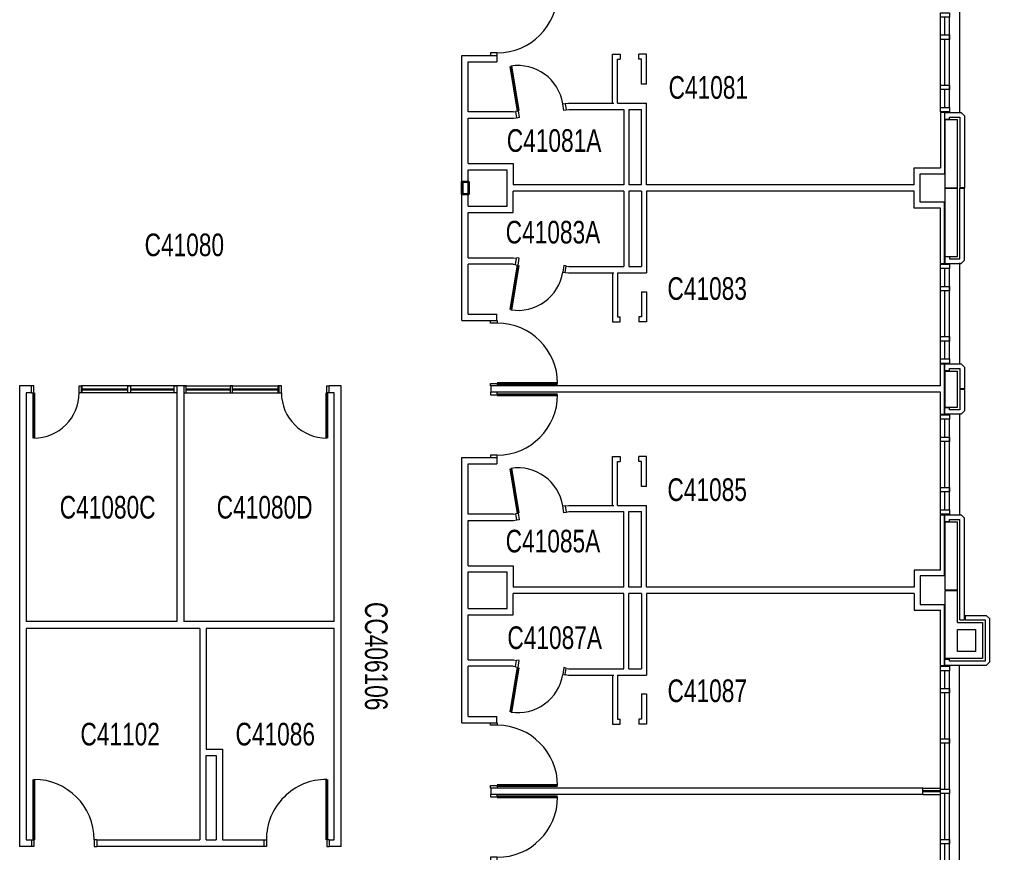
# Model space of a CAD drawing. Header units: inches. Extents: x 1097 to 10841, y 897 to 6841.
# Drawn here: x 10069 to 10841, y 2220 to 2883 of the extents above; entities that cross this region are included whole.
import ezdxf
from ezdxf.enums import TextEntityAlignment as Align

# ---------------------------------------------------------------- set-up
doc = ezdxf.new("R2010")
doc.units = ezdxf.units.IN
doc.header["$MEASUREMENT"] = 0
doc.layers.get('0').update_dxf_attribs({"lineweight": 18})
for name, color, linetype, lineweight, true_color in [('Level 15', 7, 'Continuous', 18, 0xfefefe), ('Level 16', 7, 'Continuous', 18, 0xfefefe), ('Level 23', 7, 'Continuous', 18, 0xfefefe), ('Level 25', 7, 'Continuous', 18, 0xfefefe), ('Level 26', 7, 'Continuous', 18, 0xfefefe), ('Level 48', 7, 'Continuous', 18, 0xfefefe), ('Level 54', 7, 'Continuous', 18, 0xfefefe), ('Level 9', 7, 'Continuous', 18, 0xfefefe)]:
    doc.layers.add(name, color=color, linetype=linetype, lineweight=lineweight, true_color=true_color)
doc.styles.add('Styledgn001', font='dgn001.shx')

# ---------------------------------------------------------------- blocks, each defined once
blk = doc.blocks.new('ASSWG')
at = {"layer": 'Level 25', "color": 2, "linetype": 'Continuous', "lineweight": 40, "true_color": 0xffff00}
blk.add_line((-41.21, -29.9), (-35.55, 5.66), dxfattribs=at)
at = {"layer": 'Level 25', "color": 2, "linetype": 'Continuous', "lineweight": 13, "true_color": 0xffff00}
for points in [[(-37.53, 5.97), (-35.55, 5.66), (-34.69, 11.09), (-36.66, 11.4)], [(2.84, 5.12), (0.86, 5.43), (0, 0), (1.98, -0.31)]]:
    blk.add_lwpolyline(points, dxfattribs=at)
at = {"layer": 'Level 25', "color": 2, "linetype": 'Continuous', "lineweight": 0, "true_color": 0xffff00}
blk.add_ellipse((-35.55, 5.66), major_axis=(35.55, -5.66), ratio=1, start_param=4.712389, end_param=6.283186, dxfattribs=at)
blk = doc.blocks.new('ASSWG1')
at = {"layer": 'Level 25', "color": 2, "linetype": 'Continuous', "lineweight": 40, "true_color": 0xffff00}
blk.add_line((48, -48.00025), (0, -48.00025), dxfattribs=at)
at = {"layer": 'Level 25', "color": 2, "linetype": 'Continuous', "lineweight": 13, "true_color": 0xffff00}
for points in [[(0, 2), (0, 0), (-5.5, 0), (-5.5, 2)], [(-5.5, -50), (-5.5, -48), (0, -48), (0, -50)]]:
    blk.add_lwpolyline(points, dxfattribs=at)
at = {"layer": 'Level 25', "color": 2, "linetype": 'Continuous', "lineweight": 0, "true_color": 0xffff00}
blk.add_ellipse((0, -48.00025), major_axis=(-0.00002, 48), ratio=1, start_param=4.71238932, end_param=6.283185598, dxfattribs=at)
blk = doc.blocks.new('ASSWG2')
at = {"layer": 'Level 25', "color": 2, "linetype": 'Continuous', "lineweight": 40, "true_color": 0xffff00}
blk.add_line((48, 48.00025), (0, 48.00025), dxfattribs=at)
at = {"layer": 'Level 25', "color": 2, "linetype": 'Continuous', "lineweight": 13, "true_color": 0xffff00}
for points in [[(-5.5, 50), (-5.5, 48), (0, 48), (0, 50)], [(0, -2), (0, 0), (-5.5, 0), (-5.5, -2)]]:
    blk.add_lwpolyline(points, dxfattribs=at)
at = {"layer": 'Level 25', "color": 2, "linetype": 'Continuous', "lineweight": 0, "true_color": 0xffff00}
blk.add_ellipse((0, 48.00025), major_axis=(-0.00002, -48), ratio=1, start_param=6.283185016, end_param=7.853981295, dxfattribs=at)
blk = doc.blocks.new('ASSWG3')
at = {"layer": 'Level 25', "color": 2, "linetype": 'Continuous', "lineweight": 40, "true_color": 0xffff00}
blk.add_line((-41.21, -29.9), (-35.55, 5.66), dxfattribs=at)
at = {"layer": 'Level 25', "color": 2, "linetype": 'Continuous', "lineweight": 13, "true_color": 0xffff00}
for points in [[(-37.53, 5.97), (-35.55, 5.66), (-34.69, 11.09), (-36.66, 11.4)], [(2.84, 5.12), (0.86, 5.43), (0, 0), (1.98, -0.31)]]:
    blk.add_lwpolyline(points, dxfattribs=at)
at = {"layer": 'Level 25', "color": 2, "linetype": 'Continuous', "lineweight": 0, "true_color": 0xffff00}
blk.add_ellipse((-35.55, 5.66), major_axis=(35.55, -5.66), ratio=1, start_param=4.712389, end_param=6.283186, dxfattribs=at)
blk = doc.blocks.new('ASSWG4')
at = {"layer": 'Level 25', "color": 2, "linetype": 'Continuous', "lineweight": 40, "true_color": 0xffff00}
blk.add_line((48, -48.00025), (0, -48.00025), dxfattribs=at)
at = {"layer": 'Level 25', "color": 2, "linetype": 'Continuous', "lineweight": 13, "true_color": 0xffff00}
for points in [[(0, 2), (0, 0), (-5.5, 0), (-5.5, 2)], [(-5.5, -50), (-5.5, -48), (0, -48), (0, -50)]]:
    blk.add_lwpolyline(points, dxfattribs=at)
at = {"layer": 'Level 25', "color": 2, "linetype": 'Continuous', "lineweight": 0, "true_color": 0xffff00}
blk.add_ellipse((0, -48.00025), major_axis=(-0.00002, 48), ratio=1, start_param=4.71238932, end_param=6.283185598, dxfattribs=at)
blk = doc.blocks.new('ASSWG5')
at = {"layer": 'Level 25', "color": 2, "linetype": 'Continuous', "lineweight": 40, "true_color": 0xffff00}
blk.add_line((-41.21, 29.9), (-35.55, -5.66), dxfattribs=at)
at = {"layer": 'Level 25', "color": 2, "linetype": 'Continuous', "lineweight": 13, "true_color": 0xffff00}
for points in [[(2.84, -5.12), (0.86, -5.43), (0, 0), (1.98, 0.31)], [(-37.53, -5.97), (-35.55, -5.66), (-34.69, -11.09), (-36.66, -11.4)]]:
    blk.add_lwpolyline(points, dxfattribs=at)
at = {"layer": 'Level 25', "color": 2, "linetype": 'Continuous', "lineweight": 0, "true_color": 0xffff00}
blk.add_ellipse((-35.55, -5.66), major_axis=(35.55, 5.66), ratio=1, start_param=6.283185, end_param=7.853981, dxfattribs=at)
blk = doc.blocks.new('ASSWG6')
at = {"layer": 'Level 25', "color": 2, "linetype": 'Continuous', "lineweight": 40, "true_color": 0xffff00}
blk.add_line((48, 48.00025), (0, 48.00025), dxfattribs=at)
at = {"layer": 'Level 25', "color": 2, "linetype": 'Continuous', "lineweight": 13, "true_color": 0xffff00}
for points in [[(-5.5, 50), (-5.5, 48), (0, 48), (0, 50)], [(0, -2), (0, 0), (-5.5, 0), (-5.5, -2)]]:
    blk.add_lwpolyline(points, dxfattribs=at)
at = {"layer": 'Level 25', "color": 2, "linetype": 'Continuous', "lineweight": 0, "true_color": 0xffff00}
blk.add_ellipse((0, 48.00025), major_axis=(-0.00002, -48), ratio=1, start_param=6.283185016, end_param=7.853981295, dxfattribs=at)
blk = doc.blocks.new('ASSWG9')
at = {"layer": 'Level 25', "color": 2, "linetype": 'Continuous', "lineweight": 40, "true_color": 0xffff00}
blk.add_line((-41.21, 29.9), (-35.55, -5.66), dxfattribs=at)
at = {"layer": 'Level 25', "color": 2, "linetype": 'Continuous', "lineweight": 13, "true_color": 0xffff00}
for points in [[(2.84, -5.12), (0.86, -5.43), (0, 0), (1.98, 0.31)], [(-37.53, -5.97), (-35.55, -5.66), (-34.69, -11.09), (-36.66, -11.4)]]:
    blk.add_lwpolyline(points, dxfattribs=at)
at = {"layer": 'Level 25', "color": 2, "linetype": 'Continuous', "lineweight": 0, "true_color": 0xffff00}
blk.add_ellipse((-35.55, -5.66), major_axis=(35.55, 5.66), ratio=1, start_param=6.283185, end_param=7.853981, dxfattribs=at)
blk = doc.blocks.new('ASSWG10')
at = {"layer": 'Level 25', "color": 2, "linetype": 'Continuous', "lineweight": 40, "true_color": 0xffff00}
blk.add_line((48, 48.00025), (0, 48.00025), dxfattribs=at)
at = {"layer": 'Level 25', "color": 2, "linetype": 'Continuous', "lineweight": 13, "true_color": 0xffff00}
for points in [[(-5.5, 50), (-5.5, 48), (0, 48), (0, 50)], [(0, -2), (0, 0), (-5.5, 0), (-5.5, -2)]]:
    blk.add_lwpolyline(points, dxfattribs=at)
at = {"layer": 'Level 25', "color": 2, "linetype": 'Continuous', "lineweight": 0, "true_color": 0xffff00}
blk.add_ellipse((0, 48.00025), major_axis=(-0.00002, -48), ratio=1, start_param=6.283185016, end_param=7.853981295, dxfattribs=at)
blk = doc.blocks.new('ASHNG21')
at = {"layer": 'Level 25', "color": 2, "linetype": 'Continuous', "lineweight": 40, "true_color": 0xffff00}
blk.add_line((0, -36), (0, 0), dxfattribs=at)
at = {"layer": 'Level 25', "color": 2, "linetype": 'Continuous', "lineweight": 0, "true_color": 0xffff00}
blk.add_ellipse((0, 0), major_axis=(36.000001, 0), ratio=1, start_param=4.7123893198, end_param=6.283185598, dxfattribs=at)
at = {"layer": 'Level 26', "color": 2, "linetype": 'Continuous', "lineweight": 13, "true_color": 0xffff00}
for points in [[(-1.999875, -0.000125), (0.000125, -0.00025), (0.00025, 5.499875), (-1.999875, 5.5)], [(38, -0.00025), (36, -0.00025), (36, 5.499875), (38.000125, 5.499875)]]:
    blk.add_lwpolyline(points, dxfattribs=at)
blk = doc.blocks.new('ASHNG22')
at = {"layer": 'Level 25', "color": 2, "linetype": 'Continuous', "lineweight": 40, "true_color": 0xffff00}
blk.add_line((0, -36), (0, 0), dxfattribs=at)
at = {"layer": 'Level 25', "color": 2, "linetype": 'Continuous', "lineweight": 0, "true_color": 0xffff00}
blk.add_ellipse((0, 0), major_axis=(-36.000001, 0), ratio=1, start_param=6.2831850163, end_param=7.8539812946, dxfattribs=at)
at = {"layer": 'Level 26', "color": 2, "linetype": 'Continuous', "lineweight": 13, "true_color": 0xffff00}
for points in [[(-38.000125, -0.000125), (-36, -0.000125), (-36, 5.5), (-38.000125, 5.5)], [(1.999875, -0.000125), (-0.00025, -0.000125), (-0.00025, 5.5), (1.999875, 5.5)]]:
    blk.add_lwpolyline(points, dxfattribs=at)
blk = doc.blocks.new('ASHNG70')
at = {"layer": 'Level 25', "color": 2, "linetype": 'Continuous', "lineweight": 40, "true_color": 0xffff00}
blk.add_line((0, 48), (0, 0), dxfattribs=at)
at = {"layer": 'Level 25', "color": 2, "linetype": 'Continuous', "lineweight": 0, "true_color": 0xffff00}
blk.add_ellipse((0, 0), major_axis=(-48, 0), ratio=1, start_param=4.712389, end_param=6.283186, dxfattribs=at)
at = {"layer": 'Level 26', "color": 2, "linetype": 'Continuous', "lineweight": 13, "true_color": 0xffff00}
for points in [[(-50, 0), (-48, 0), (-48, -5.5), (-50, -5.5)], [(2, 0), (0, 0), (0, -5.5), (2, -5.5)]]:
    blk.add_lwpolyline(points, dxfattribs=at)
blk = doc.blocks.new('ASHNG71')
at = {"layer": 'Level 25', "color": 2, "linetype": 'Continuous', "lineweight": 40, "true_color": 0xffff00}
blk.add_line((0, 48), (0, 0), dxfattribs=at)
at = {"layer": 'Level 25', "color": 2, "linetype": 'Continuous', "lineweight": 0, "true_color": 0xffff00}
blk.add_ellipse((0, 0), major_axis=(48, 0), ratio=1, start_param=6.283185, end_param=7.853981, dxfattribs=at)
at = {"layer": 'Level 26', "color": 2, "linetype": 'Continuous', "lineweight": 13, "true_color": 0xffff00}
for points in [[(-2, 0), (0, 0), (0, -5.5), (-2, -5.5)], [(50, 0), (48, 0), (48, -5.5), (50, -5.5)]]:
    blk.add_lwpolyline(points, dxfattribs=at)
blk = doc.blocks.new('WINWIN6')
at = {"layer": 'Level 15', "color": 30, "linetype": 'Continuous', "lineweight": 0, "true_color": 0xf26432}
blk.add_line((15, 79.874875), (15, -0.489), dxfattribs=at)
at = {"layer": 'Level 16', "color": 163, "linetype": 'Continuous', "lineweight": 0, "true_color": 0x5587b9}
for p, q in [((0, 3.5), (0, 75.499875)), ((7, 3.5), (7, 75.499875))]:
    blk.add_line(p, q, dxfattribs=at)
at = {"layer": 'Level 16', "color": 163, "linetype": 'Continuous', "lineweight": 13, "true_color": 0x5587b9}
for p, q in [((3.5, 61.249875), (3.5, 75.499875)), ((3.5, 21.25), (3.5, 57.749875)), ((3.5, 3.5), (3.5, 17.75))]:
    blk.add_line(p, q, dxfattribs=at)
for points in [[(0, 78.999875), (7, 78.999875), (7, 75.499875), (0, 75.499875), (0, 78.999875)], [(0, 61.249875), (7, 61.249875), (7, 57.749875), (0, 57.749875), (0, 61.249875)], [(0, 21.25), (7, 21.25), (7, 17.75), (0, 17.75), (0, 21.25)], [(0, 3.5), (7, 3.5), (7, 0), (0, 0), (0, 3.5)]]:
    blk.add_lwpolyline(points, close=True, dxfattribs=at)
blk = doc.blocks.new('WINWIN7')
at = {"layer": 'Level 15', "color": 30, "linetype": 'Continuous', "lineweight": 0, "true_color": 0xf26432}
blk.add_line((15, 79.874875), (15, -0.489), dxfattribs=at)
at = {"layer": 'Level 16', "color": 163, "linetype": 'Continuous', "lineweight": 0, "true_color": 0x5587b9}
for p, q in [((0, 3.5), (0, 75.499875)), ((7, 3.5), (7, 75.499875))]:
    blk.add_line(p, q, dxfattribs=at)
at = {"layer": 'Level 16', "color": 163, "linetype": 'Continuous', "lineweight": 13, "true_color": 0x5587b9}
for p, q in [((3.5, 61.249875), (3.5, 75.499875)), ((3.5, 21.25), (3.5, 57.749875)), ((3.5, 3.5), (3.5, 17.75))]:
    blk.add_line(p, q, dxfattribs=at)
for points in [[(0, 78.999875), (7, 78.999875), (7, 75.499875), (0, 75.499875), (0, 78.999875)], [(0, 61.249875), (7, 61.249875), (7, 57.749875), (0, 57.749875), (0, 61.249875)], [(0, 21.25), (7, 21.25), (7, 17.75), (0, 17.75), (0, 21.25)], [(0, 3.5), (7, 3.5), (7, 0), (0, 0), (0, 3.5)]]:
    blk.add_lwpolyline(points, close=True, dxfattribs=at)
blk = doc.blocks.new('WINWIN9')
at = {"layer": 'Level 15', "color": 30, "linetype": 'Continuous', "lineweight": 0, "true_color": 0xf26432}
blk.add_line((15, 79.874875), (15, -0.489), dxfattribs=at)
at = {"layer": 'Level 16', "color": 163, "linetype": 'Continuous', "lineweight": 0, "true_color": 0x5587b9}
for p, q in [((0, 3.5), (0, 75.499875)), ((7, 3.5), (7, 75.499875))]:
    blk.add_line(p, q, dxfattribs=at)
at = {"layer": 'Level 16', "color": 163, "linetype": 'Continuous', "lineweight": 13, "true_color": 0x5587b9}
for p, q in [((3.5, 61.249875), (3.5, 75.499875)), ((3.5, 21.25), (3.5, 57.749875)), ((3.5, 3.5), (3.5, 17.75))]:
    blk.add_line(p, q, dxfattribs=at)
for points in [[(0, 78.999875), (7, 78.999875), (7, 75.499875), (0, 75.499875), (0, 78.999875)], [(0, 61.249875), (7, 61.249875), (7, 57.749875), (0, 57.749875), (0, 61.249875)], [(0, 21.25), (7, 21.25), (7, 17.75), (0, 17.75), (0, 21.25)], [(0, 3.5), (7, 3.5), (7, 0), (0, 0), (0, 3.5)]]:
    blk.add_lwpolyline(points, close=True, dxfattribs=at)
blk = doc.blocks.new('FEC7')
at = {"layer": 'Level 54', "color": 30, "linetype": 'Continuous', "lineweight": 0, "true_color": 0xf26432}
blk.add_line((1, 0), (1, 10), dxfattribs=at)
at = {"layer": 'Level 54', "color": 30, "linetype": 'Continuous', "lineweight": 30, "true_color": 0xf26432}
blk.add_lwpolyline([(0, 0), (5.5, 0), (5.5, 10), (0, 10), (0, 0)], close=True, dxfattribs=at)

msp = doc.modelspace()

# ---------------------------------------------------------------- linework, layer by layer
at = {"layer": 'Level 15', "color": 30, "linetype": 'Continuous', "lineweight": 13, "true_color": 0xf26432}
for p, q in [((10805.044125, 2803.283), (10805.044125, 2808.533)), ((10805.044125, 2808.533), (10817.919, 2808.533)), ((10805.044125, 2803.283), (10808.66925, 2803.283)), ((10805.294, 2748.794), (10805.294, 2802.908125)), ((10805.294, 2802.908125), (10814.919, 2802.908)), ((10808.66925, 2803.283), (10808.66925, 2804.908)), ((10808.66925, 2804.908), (10816.919, 2804.908)), ((10814.919, 2748.794), (10814.919, 2802.908)), ((10816.919, 2804.908), (10816.919, 2748.794125)), ((10817.919, 2808.533), (10820.544, 2805.908)), ((10820.544, 2805.908), (10820.544, 2748.794)), ((10805.294, 2748.794), (10814.919, 2748.794)), ((10820.544, 2748.794), (10816.919, 2748.794125)), ((10805.294, 2694.15825), (10805.294, 2748.294)), ((10805.294, 2748.294), (10814.919, 2748.294)), ((10814.919, 2694.158125), (10814.919, 2748.294)), ((10816.919, 2692.158125), (10816.919, 2748.294125)), ((10816.919, 2748.294125), (10820.544, 2748.294)), ((10820.544, 2691.158), (10820.544, 2748.294)), ((10805.044125, 2693.783125), (10805.044125, 2688.533)), ((10808.66925, 2693.783125), (10805.044125, 2693.783125)), ((10805.044125, 2688.533), (10817.919, 2688.533)), ((10805.294, 2694.15825), (10814.919, 2694.158125)), ((10808.66925, 2693.783125), (10808.66925, 2692.158125)), ((10808.66925, 2692.158125), (10816.919, 2692.158125)), ((10820.544, 2691.158), (10817.919, 2688.533)), ((10805.044125, 2603.283), (10805.044125, 2608.533)), ((10805.044125, 2608.533), (10817.919, 2608.533)), ((10805.044125, 2603.283), (10808.66925, 2603.283)), ((10805.294, 2574.15825), (10805.294, 2602.908125)), ((10805.294, 2602.908125), (10814.919, 2602.908)), ((10808.66925, 2603.283), (10808.66925, 2604.908)), ((10808.66925, 2604.908), (10816.919, 2604.908)), ((10814.919, 2574.158125), (10814.919, 2602.908)), ((10816.919, 2604.908), (10816.919, 2588.794125)), ((10817.919, 2608.533), (10820.544, 2605.908)), ((10820.544, 2605.908), (10820.544, 2588.794)), ((10820.544, 2588.794), (10816.919, 2588.794125)), ((10816.919, 2588.294125), (10816.919, 2572.158125)), ((10820.544, 2588.294), (10816.919, 2588.294125)), ((10820.544, 2588.294), (10820.544, 2571.158)), ((10805.044125, 2568.533), (10805.044125, 2573.783125)), ((10805.044125, 2573.783125), (10808.66925, 2573.783125)), ((10805.294, 2574.15825), (10814.919, 2574.158125)), ((10808.66925, 2572.158125), (10808.66925, 2573.783125)), ((10816.919, 2572.158125), (10808.66925, 2572.158125)), ((10817.919, 2568.533), (10820.544, 2571.158)), ((10817.919, 2568.533), (10805.044125, 2568.533)), ((10805.044125, 2483.294), (10805.044125, 2488.544)), ((10805.044125, 2488.544), (10817.919, 2488.544)), ((10817.919, 2488.544), (10820.544, 2485.919)), ((10820.544, 2404.919125), (10820.544, 2485.919)), ((10805.044125, 2483.294), (10808.66925, 2483.294)), ((10805.294, 2428.794), (10805.294, 2482.919)), ((10805.294, 2482.919), (10814.919, 2482.919)), ((10808.66925, 2483.294), (10808.66925, 2484.919)), ((10808.66925, 2484.919), (10816.919, 2484.919)), ((10814.919, 2428.794), (10814.919, 2482.919)), ((10816.919, 2404.919125), (10816.919, 2484.919)), ((10805.294, 2428.794), (10814.919, 2428.794)), ((10805.294, 2374.16925), (10805.294, 2428.294)), ((10805.294, 2428.294), (10814.919, 2428.294)), ((10814.919, 2402.919125), (10814.919, 2428.294)), ((10814.919, 2402.919125), (10834.919125, 2402.919125)), ((10816.919, 2404.919125), (10820.544, 2404.919125)), ((10821.044, 2408.544125), (10837.919125, 2408.544125)), ((10821.044, 2408.544125), (10821.044, 2404.919125)), ((10821.044, 2404.919125), (10836.919125, 2404.919125)), ((10834.919125, 2402.919125), (10834.919125, 2374.16925)), ((10836.919125, 2404.919125), (10836.919125, 2372.169125)), ((10837.919, 2408.544), (10840.544125, 2405.919125)), ((10840.544125, 2405.919125), (10840.544125, 2371.169)), ((10814.919, 2397.294), (10829.294, 2397.294)), ((10814.919, 2379.79425), (10814.919, 2397.294)), ((10829.294, 2397.294), (10829.294, 2379.79425)), ((10829.294, 2379.79425), (10814.919, 2379.79425)), ((10805.044125, 2368.544), (10805.044125, 2373.794125)), ((10805.044125, 2373.794125), (10808.66925, 2373.794125)), ((10834.919125, 2374.16925), (10805.294, 2374.16925)), ((10808.66925, 2372.169125), (10808.66925, 2373.794125)), ((10836.919125, 2372.169125), (10808.66925, 2372.169125)), ((10837.919, 2368.544), (10840.544, 2371.169)), ((10837.919125, 2368.544), (10805.044125, 2368.544))]:
    msp.add_line(p, q, dxfattribs=at)
at = {"layer": 'Level 15', "color": 30, "linetype": 'Continuous', "lineweight": 0, "true_color": 0xf26432}
for p, q in [((10816.544, 2268.544), (10816.544, 2368.544)), ((10816.544, 2168.544125), (10816.544, 2268.544))]:
    msp.add_line(p, q, dxfattribs=at)
at = {"layer": 'Level 16', "color": 163, "linetype": 'Continuous', "lineweight": 0, "true_color": 0x5587b9}
for p, q in [((10801.544, 2270.294), (10801.544, 2364.533)), ((10808.544, 2270.294), (10808.544, 2364.533)), ((10801.544, 2172.555), (10801.544, 2266.794)), ((10808.544, 2172.555), (10808.544, 2266.794))]:
    msp.add_line(p, q, dxfattribs=at)
at = {"layer": 'Level 16', "color": 163, "linetype": 'Continuous', "lineweight": 13, "true_color": 0x5587b9}
for p, q in [((10805.044, 2350.283), (10805.044, 2364.533)), ((10805.044, 2310.283), (10805.044, 2346.783)), ((10805.044, 2270.294), (10805.044, 2306.783)), ((10805.044, 2230.305), (10805.044, 2266.794)), ((10805.044, 2190.305), (10805.044, 2226.805))]:
    msp.add_line(p, q, dxfattribs=at)
at = {"layer": 'Level 16', "color": 151, "linetype": 'Continuous', "lineweight": 0, "true_color": 0x64b9ff}
for p, q in [((10787.544, 2271.044), (10801.544, 2271.044)), ((10787.544, 2266.044), (10801.544, 2266.044))]:
    msp.add_line(p, q, dxfattribs=at)
at = {"layer": 'Level 16', "color": 151, "linetype": 'Continuous', "lineweight": 30, "true_color": 0x64b9ff}
msp.add_line((10801.544, 2268.544), (10787.544, 2268.544), dxfattribs=at)
at = {"layer": 'Level 16', "color": 163, "linetype": 'Continuous', "lineweight": 13, "true_color": 0x5587b9}
for points in [[(10801.544, 2368.033), (10808.544, 2368.033), (10808.544, 2364.533), (10801.544, 2364.533), (10801.544, 2368.033)], [(10801.544, 2350.283), (10808.544, 2350.283), (10808.544, 2346.783), (10801.544, 2346.783), (10801.544, 2350.283)], [(10801.544, 2310.283), (10808.544, 2310.283), (10808.544, 2306.783), (10801.544, 2306.783), (10801.544, 2310.283)], [(10801.544, 2270.294), (10808.544, 2270.294), (10808.544, 2266.794), (10801.544, 2266.794), (10801.544, 2270.294)], [(10801.544, 2230.305), (10808.544, 2230.305), (10808.544, 2226.805), (10801.544, 2226.805), (10801.544, 2230.305)]]:
    msp.add_lwpolyline(points, close=True, dxfattribs=at)
at = {"layer": 'Level 23', "color": 2, "linetype": 'Continuous', "lineweight": 13, "true_color": 0xffff00}
for p, q in [((10420.544, 2643.044), (10420.544, 2854.044)), ((10420.544, 2854.044), (10448.544, 2854.044)), ((10425.544, 2849.044), (10448.544, 2849.044)), ((10425.544, 2809.044), (10425.544, 2849.044)), ((10448.544, 2854.044), (10448.544, 2849.044)), ((10540.544, 2816.044), (10540.544, 2855.044)), ((10540.544, 2855.044), (10546.544, 2855.044)), ((10544.544, 2816.044), (10544.544, 2851.044)), ((10544.544, 2851.044), (10546.544, 2851.044)), ((10546.544, 2855.044), (10546.544, 2851.044)), ((10567.544, 2855.044), (10561.544, 2855.044)), ((10561.544, 2851.044), (10561.544, 2855.044)), ((10563.544, 2851.044), (10561.544, 2851.044)), ((10563.544, 2831.044), (10563.544, 2851.044)), ((10567.544, 2831.044), (10567.544, 2855.044)), ((10567.544, 2831.044), (10563.544, 2831.044)), ((10502.902875, 2815.65525), (10505.346125, 2816.044)), ((10502.902875, 2815.65525), (10503.6885, 2810.717375)), ((10503.6885, 2810.717375), (10505.74125, 2811.044)), ((10505.346125, 2816.044), (10541.544, 2816.044)), ((10505.74125, 2811.044), (10549.544, 2811.044)), ((10544.544, 2816.044), (10567.544, 2816.044)), ((10549.544, 2811.044), (10549.544, 2751.044)), ((10553.544125, 2811.044), (10553.544125, 2751.044)), ((10553.544125, 2811.044), (10563.544, 2811.044)), ((10563.544, 2751.044), (10563.544, 2811.044)), ((10567.544, 2751.044), (10567.544, 2816.044)), ((10461.346125, 2809.044), (10425.544, 2809.044)), ((10425.544, 2804.044), (10461.74125, 2804.044)), ((10425.544, 2768.044), (10425.544, 2804.044)), ((10461.346125, 2809.044), (10463.39975, 2809.37075)), ((10461.74125, 2804.044), (10464.185375, 2804.432875)), ((10463.39975, 2809.37075), (10464.185375, 2804.432875)), ((10801.544, 2808.533), (10801.544, 2764.544)), ((10804.669125, 2808.533), (10801.544, 2808.533)), ((10804.669125, 2808.533), (10804.669125, 2759.919)), ((10425.544, 2768.044), (10461.544, 2768.044)), ((10461.544, 2768.044), (10461.544, 2751.044)), ((10780.544, 2764.544), (10801.544, 2764.544)), ((10780.544, 2751.044), (10780.544, 2764.544)), ((10425.544, 2734.044), (10425.544, 2763.044)), ((10425.544, 2763.044), (10456.544, 2763.044)), ((10456.544, 2734.044), (10456.544, 2763.044)), ((10785.169125, 2737.169125), (10785.169125, 2759.919)), ((10785.169125, 2759.919), (10804.669125, 2759.919)), ((10549.544, 2751.044), (10461.544, 2751.044)), ((10563.544, 2751.044), (10553.544125, 2751.044)), ((10780.544, 2751.044), (10567.544, 2751.044)), ((10461.544, 2729.044), (10461.544, 2746.044)), ((10549.544, 2746.044), (10461.544, 2746.044)), ((10549.544, 2746.044), (10549.544, 2686.044)), ((10553.544125, 2746.044), (10553.544125, 2686.044)), ((10563.544, 2746.044), (10553.544125, 2746.044)), ((10563.544, 2746.044), (10563.544, 2686.044)), ((10780.544, 2746.044), (10567.544, 2746.044)), ((10567.544, 2746.044), (10567.544, 2681.044)), ((10780.544, 2732.544), (10780.544, 2746.044)), ((10425.544, 2734.044), (10456.544, 2734.044)), ((10804.669125, 2737.169125), (10785.169125, 2737.169125)), ((10804.669125, 2688.533), (10804.669125, 2737.169125)), ((10425.544, 2729.044), (10461.544, 2729.044)), ((10425.544, 2693.044), (10425.544, 2729.044)), ((10801.544, 2732.544), (10780.544, 2732.544)), ((10801.544, 2688.533), (10801.544, 2732.544)), ((10425.544, 2693.044), (10461.74125, 2693.044)), ((10425.544, 2648.044), (10425.544, 2688.044)), ((10461.346125, 2688.044), (10425.544, 2688.044)), ((10461.346125, 2688.044), (10463.39975, 2687.71725)), ((10461.74125, 2693.044), (10464.185375, 2692.655125)), ((10463.39975, 2687.71725), (10464.185375, 2692.655125)), ((10801.544, 2688.533), (10804.669125, 2688.533)), ((10502.902875, 2681.43275), (10503.6885, 2686.370625)), ((10502.902875, 2681.43275), (10505.346125, 2681.044)), ((10503.6885, 2686.370625), (10505.74125, 2686.044)), ((10505.346125, 2681.044), (10541.544, 2681.044)), ((10505.74125, 2686.044), (10549.544, 2686.044)), ((10540.544, 2681.044), (10540.544, 2642.044)), ((10544.544, 2681.044), (10544.544, 2646.044)), ((10544.544, 2681.044), (10567.544, 2681.044)), ((10553.544125, 2686.044), (10563.544, 2686.044)), ((10563.544, 2666.044), (10567.544, 2666.044)), ((10563.544, 2666.044), (10563.544, 2646.044)), ((10567.544, 2666.044), (10567.544, 2642.044)), ((10425.544, 2648.044), (10448.544, 2648.044)), ((10448.544, 2643.044), (10448.544, 2648.044)), ((10420.544, 2643.044), (10448.544, 2643.044)), ((10540.544, 2642.044), (10546.544, 2642.044)), ((10544.544, 2646.044), (10546.544, 2646.044)), ((10546.544, 2642.044), (10546.544, 2646.044)), ((10563.544, 2646.044), (10561.544, 2646.044)), ((10561.544, 2646.044), (10561.544, 2642.044)), ((10567.544, 2642.044), (10561.544, 2642.044)), ((10801.544, 2608.533), (10804.669125, 2608.533)), ((10801.544, 2591.044), (10801.544, 2608.533)), ((10804.669125, 2568.533), (10804.669125, 2608.533)), ((10068.544, 2591.044375), (10068.544125, 2224.544125)), ((10078.044125, 2591.044375), (10068.544, 2591.044375)), ((10078.044, 2585.544375), (10078.044125, 2591.044375)), ((10118.044, 2585.544375), (10118.044125, 2591.044375)), ((10118.52375, 2591.044375), (10118.044125, 2591.044375)), ((10118.52375, 2585.544375), (10118.523875, 2591.044375)), ((10193.794125, 2591.04425), (10193.79425, 2403.544125)), ((10199.294125, 2591.04425), (10193.794125, 2591.04425)), ((10199.294125, 2591.04425), (10199.29425, 2403.544125)), ((10274.531375, 2585.54425), (10274.531375, 2591.04425)), ((10275.044125, 2591.04425), (10274.531375, 2591.04425)), ((10275.044125, 2585.54425), (10275.044125, 2591.04425)), ((10324.544125, 2591.04425), (10315.044125, 2591.04425)), ((10315.044125, 2585.54425), (10315.044125, 2591.04425)), ((10324.544, 2224.54425), (10324.544125, 2591.04425)), ((10801.544, 2591.044), (10443.544, 2591.044)), ((10443.544, 2591.044), (10443.544, 2586.044)), ((10074.044, 2585.544375), (10074.044125, 2403.544125)), ((10078.044, 2585.544375), (10074.044, 2585.544375)), ((10118.52375, 2585.544375), (10118.044, 2585.544375)), ((10275.044125, 2585.54425), (10274.531375, 2585.54425)), ((10319.044125, 2585.54425), (10315.044125, 2585.54425)), ((10319.044, 2403.544125), (10319.044125, 2585.54425)), ((10801.544, 2586.044), (10443.544, 2586.044)), ((10801.544, 2568.533), (10801.544, 2586.044)), ((10801.544, 2568.533), (10804.669125, 2568.533)), ((10420.544, 2323.044), (10420.544, 2534.044)), ((10420.544, 2534.044), (10448.544, 2534.044)), ((10448.544, 2534.044), (10448.544, 2529.044)), ((10540.544, 2496.044), (10540.544, 2535.044)), ((10540.544, 2535.044), (10546.544, 2535.044)), ((10546.544, 2535.044), (10546.544, 2531.044)), ((10567.544, 2535.044), (10561.544, 2535.044)), ((10561.544, 2531.044), (10561.544, 2535.044)), ((10567.544, 2511.044), (10567.544, 2535.044)), ((10425.544, 2529.044), (10448.544, 2529.044)), ((10425.544, 2489.044), (10425.544, 2529.044)), ((10544.544, 2496.044), (10544.544, 2531.044)), ((10544.544, 2531.044), (10546.544, 2531.044)), ((10563.544, 2531.044), (10561.544, 2531.044)), ((10563.544, 2511.044), (10563.544, 2531.044)), ((10567.544, 2511.044), (10563.544, 2511.044)), ((10502.902875, 2495.65525), (10505.346125, 2496.044)), ((10502.902875, 2495.65525), (10503.6885, 2490.717375)), ((10505.346125, 2496.044), (10541.544, 2496.044)), ((10544.544, 2496.044), (10567.544, 2496.044)), ((10567.544, 2431.044), (10567.544, 2496.044)), ((10461.346125, 2489.044), (10425.544, 2489.044)), ((10461.346125, 2489.044), (10463.39975, 2489.37075)), ((10463.39975, 2489.37075), (10464.185375, 2484.432875)), ((10503.6885, 2490.717375), (10505.74125, 2491.044)), ((10505.74125, 2491.044), (10549.544, 2491.044)), ((10549.544, 2431.044), (10549.544, 2491.044)), ((10553.544125, 2431.044), (10553.544125, 2491.044)), ((10553.544125, 2491.044), (10563.544, 2491.044)), ((10563.544, 2431.044), (10563.544, 2491.044)), ((10801.544, 2444.544), (10801.544, 2488.544)), ((10801.544, 2488.544), (10804.669125, 2488.544)), ((10804.669125, 2439.919), (10804.669125, 2488.544)), ((10425.544, 2484.044), (10461.74125, 2484.044)), ((10425.544, 2448.044), (10425.544, 2484.044)), ((10461.74125, 2484.044), (10464.185375, 2484.432875)), ((10425.544, 2448.044), (10461.544, 2448.044)), ((10461.544, 2448.044), (10461.544, 2431.044)), ((10425.544, 2414.044), (10425.544, 2443.044)), ((10425.544, 2443.044), (10456.544, 2443.044)), ((10456.544, 2414.044), (10456.544, 2443.044)), ((10801.544, 2444.544), (10780.544, 2444.544)), ((10780.544, 2444.544), (10780.544, 2431.044)), ((10804.669125, 2439.919), (10785.169125, 2439.919)), ((10785.169125, 2439.919), (10785.169125, 2417.169125)), ((10549.544, 2431.044), (10461.544, 2431.044)), ((10461.544, 2409.044), (10461.544, 2426.044)), ((10549.544, 2426.044), (10461.544, 2426.044)), ((10549.544, 2366.044), (10549.544, 2426.044)), ((10563.544, 2431.044), (10553.544125, 2431.044)), ((10553.544125, 2366.044), (10553.544125, 2426.044)), ((10563.544, 2426.044), (10553.544125, 2426.044)), ((10563.544, 2426.044), (10563.544, 2366.044)), ((10780.544, 2431.044), (10567.544, 2431.044)), ((10780.544, 2426.044), (10567.544, 2426.044)), ((10567.544, 2426.044), (10567.544, 2361.044)), ((10780.544, 2426.044), (10780.544, 2412.544)), ((10785.169125, 2417.169125), (10804.669125, 2417.169125)), ((10804.669125, 2368.544), (10804.669125, 2417.169125)), ((10425.544, 2414.044), (10456.544, 2414.044)), ((10425.544, 2409.044), (10461.544, 2409.044)), ((10425.544, 2373.044), (10425.544, 2409.044)), ((10780.544, 2412.544), (10801.544, 2412.544)), ((10801.544, 2368.544), (10801.544, 2412.544)), ((10193.79425, 2403.544125), (10074.044125, 2403.544125)), ((10319.044, 2403.544125), (10199.29425, 2403.544125)), ((10074.044125, 2398.044125), (10074.044125, 2230.044125)), ((10212.044, 2398.044125), (10074.044125, 2398.044125)), ((10212.044, 2398.044125), (10212.044, 2230.04425)), ((10217.044, 2398.044125), (10217.044, 2302.04425)), ((10319.044, 2398.044125), (10217.044, 2398.044125)), ((10319.044, 2230.04425), (10319.044, 2398.044125)), ((10425.544, 2373.044), (10461.74125, 2373.044)), ((10461.74125, 2373.044), (10464.185375, 2372.655125)), ((10463.39975, 2367.71725), (10464.185375, 2372.655125)), ((10425.544, 2328.044), (10425.544, 2368.044)), ((10461.346125, 2368.044), (10425.544, 2368.044)), ((10461.346125, 2368.044), (10463.39975, 2367.71725)), ((10502.902875, 2361.43275), (10503.6885, 2366.370625)), ((10503.6885, 2366.370625), (10505.74125, 2366.044)), ((10505.74125, 2366.044), (10549.544, 2366.044)), ((10553.544125, 2366.044), (10563.544, 2366.044)), ((10801.544, 2368.544), (10804.669125, 2368.544)), ((10502.902875, 2361.43275), (10505.346125, 2361.044)), ((10505.346125, 2361.044), (10541.544, 2361.044)), ((10540.544, 2361.044), (10540.544, 2322.044)), ((10544.544, 2361.044), (10544.544, 2326.044)), ((10544.544, 2361.044), (10567.544, 2361.044)), ((10563.544, 2346.044), (10567.544, 2346.044)), ((10563.544, 2346.044), (10563.544, 2326.044)), ((10567.544, 2346.044), (10567.544, 2322.044)), ((10425.544, 2328.044), (10448.544, 2328.044)), ((10448.544, 2323.044), (10448.544, 2328.044)), ((10544.544, 2326.044), (10546.544, 2326.044)), ((10546.544, 2322.044), (10546.544, 2326.044)), ((10563.544, 2326.044), (10561.544, 2326.044)), ((10561.544, 2326.044), (10561.544, 2322.044)), ((10420.544, 2323.044), (10448.544, 2323.044)), ((10540.544, 2322.044), (10546.544, 2322.044)), ((10567.544, 2322.044), (10561.544, 2322.044)), ((10217.044, 2302.04425), (10230.044, 2302.04425)), ((10230.044, 2302.04425), (10230.044, 2230.04425)), ((10217.044, 2230.04425), (10217.044, 2297.04425)), ((10217.044, 2297.04425), (10225.044, 2297.04425)), ((10225.044, 2297.04425), (10225.044, 2230.04425)), ((10787.544, 2271.044), (10443.544, 2271.044)), ((10443.544, 2271.044), (10443.544, 2266.044)), ((10787.544, 2266.044), (10787.544, 2271.044)), ((10787.544, 2266.044), (10443.544, 2266.044)), ((10078.044125, 2224.544125), (10068.544125, 2224.544125)), ((10074.044125, 2230.044125), (10078.044125, 2230.044125)), ((10078.044125, 2230.044125), (10078.044125, 2224.544125)), ((10130.044125, 2230.044125), (10212.044, 2230.04425)), ((10130.044125, 2230.044125), (10130.044125, 2224.544125)), ((10263.04425, 2224.54425), (10130.044125, 2224.544125)), ((10217.044, 2230.04425), (10225.044, 2230.04425)), ((10230.044, 2230.04425), (10263.044125, 2230.04425)), ((10263.044125, 2230.04425), (10263.04425, 2224.54425)), ((10315.044, 2230.04425), (10319.044, 2230.04425)), ((10315.044, 2230.04425), (10315.044125, 2224.54425)), ((10324.544, 2224.54425), (10315.044125, 2224.54425))]:
    msp.add_line(p, q, dxfattribs=at)
at = {"layer": 'Level 9', "color": 2, "linetype": 'Continuous', "lineweight": 0, "true_color": 0xffff00}
for p, q in [((10193.794, 2591.044125), (10118.044, 2591.044125)), ((10199.294125, 2591.04425), (10275.044125, 2591.04425)), ((10193.794, 2585.544125), (10118.044, 2585.544125)), ((10199.294125, 2585.54425), (10275.044125, 2585.54425))]:
    msp.add_line(p, q, dxfattribs=at)
at = {"layer": 'Level 9', "color": 2, "linetype": 'Continuous', "lineweight": 30, "true_color": 0xffff00}
for p, q in [((10154.919, 2588.294125), (10118.044, 2588.294125)), ((10191.794, 2588.294125), (10156.919, 2588.294125)), ((10201.294125, 2588.29425), (10236.169125, 2588.29425)), ((10238.169125, 2588.29425), (10275.044125, 2588.29425))]:
    msp.add_line(p, q, dxfattribs=at)
at = {"layer": 'Level 9', "color": 2, "linetype": 'Continuous', "lineweight": 13, "true_color": 0xffff00}
for points in [[(10116.044, 2591.044125), (10118.044, 2591.044125), (10118.044, 2585.544125), (10116.044, 2585.544125), (10116.044, 2591.044125)], [(10154.919, 2591.044125), (10156.919, 2591.044125), (10156.919, 2585.544125), (10154.919, 2585.544125), (10154.919, 2591.044125)], [(10191.794, 2591.044125), (10193.794, 2591.044125), (10193.794, 2585.544125), (10191.794, 2585.544125), (10191.794, 2591.044125)], [(10201.294125, 2591.04425), (10199.294125, 2591.04425), (10199.294125, 2585.54425), (10201.294125, 2585.54425), (10201.294125, 2591.04425)], [(10238.169125, 2591.04425), (10236.169125, 2591.04425), (10236.169125, 2585.54425), (10238.169125, 2585.54425), (10238.169125, 2591.04425)], [(10277.044125, 2591.04425), (10275.044125, 2591.04425), (10275.044125, 2585.54425), (10277.044125, 2585.54425), (10277.044125, 2591.04425)]]:
    msp.add_lwpolyline(points, close=True, dxfattribs=at)

# ---------------------------------------------------------------- block references
at = {"color": 7, "linetype": 'Continuous', "lineweight": 0, "true_color": 0xfefefe}
for name, p in [('ASSWG10', (10448.794, 2856.044)), ('ASSWG9', (10500.8885, 2815.588125)), ('FEC7', (10420.544, 2743.544)), ('ASSWG3', (10500.8885, 2681.499875)), ('ASSWG4', (10448.794, 2641.044)), ('ASHNG21', (10080.044, 2585.54425)), ('ASHNG22', (10313.044125, 2585.54425)), ('ASSWG6', (10448.794, 2536.044)), ('ASSWG5', (10500.8885, 2495.588125)), ('ASSWG', (10500.8885, 2361.499875)), ('ASSWG1', (10448.794, 2321.044)), ('ASHNG71', (10080.044125, 2230.044125)), ('ASHNG70', (10313.044, 2230.04425)), ('ASSWG2', (10448.794, 2216.044))]:
    msp.add_blockref(name, p, dxfattribs=at)
at = {"color": 3, "linetype": 'Continuous', "lineweight": 13, "true_color": 0x00ff00}
for name, p in [('WINWIN9', (10801.544, 2809.033)), ('WINWIN7', (10801.544, 2609.033)), ('WINWIN6', (10801.544, 2489.044))]:
    msp.add_blockref(name, p, dxfattribs=at)

# ---------------------------------------------------------------- texts
at = {"layer": 'Level 48', "color": 120, "linetype": 'Continuous', "lineweight": 13, "true_color": 0x00ffcd, "style": 'Styledgn001', "width": 0.75}
for s, p in [('C41081', (10616.726956, 2828.544)), ('C41081A', (10494.022873, 2786.3065)), ('C41083A', (10493.120409, 2713.41275)), ('C41080', (10199.78186, 2703.303625)), ('C41083', (10615.823668, 2668.544)), ('C41085', (10615.823668, 2508.544)), ('C41080C', (10138.750664, 2494.54425)), ('C41080D', (10263.681661, 2494.54425)), ('C41085A', (10493.120409, 2467.622125)), ('C41087A', (10494.48662, 2390.7815)), ('C41087', (10615.876402, 2348.544)), ('C41102', (10148.726132, 2314.044125)), ('C41086', (10272.132665, 2314.044125))]:
    msp.add_text(s, height=18, dxfattribs=at).set_placement(p, align=Align.MIDDLE_CENTER)
msp.add_text('CC406106', height=17.9999962, rotation=270, dxfattribs=at).set_placement((10352.524623, 2376.054027), align=Align.MIDDLE_CENTER)

doc.saveas('drawing.dxf')
